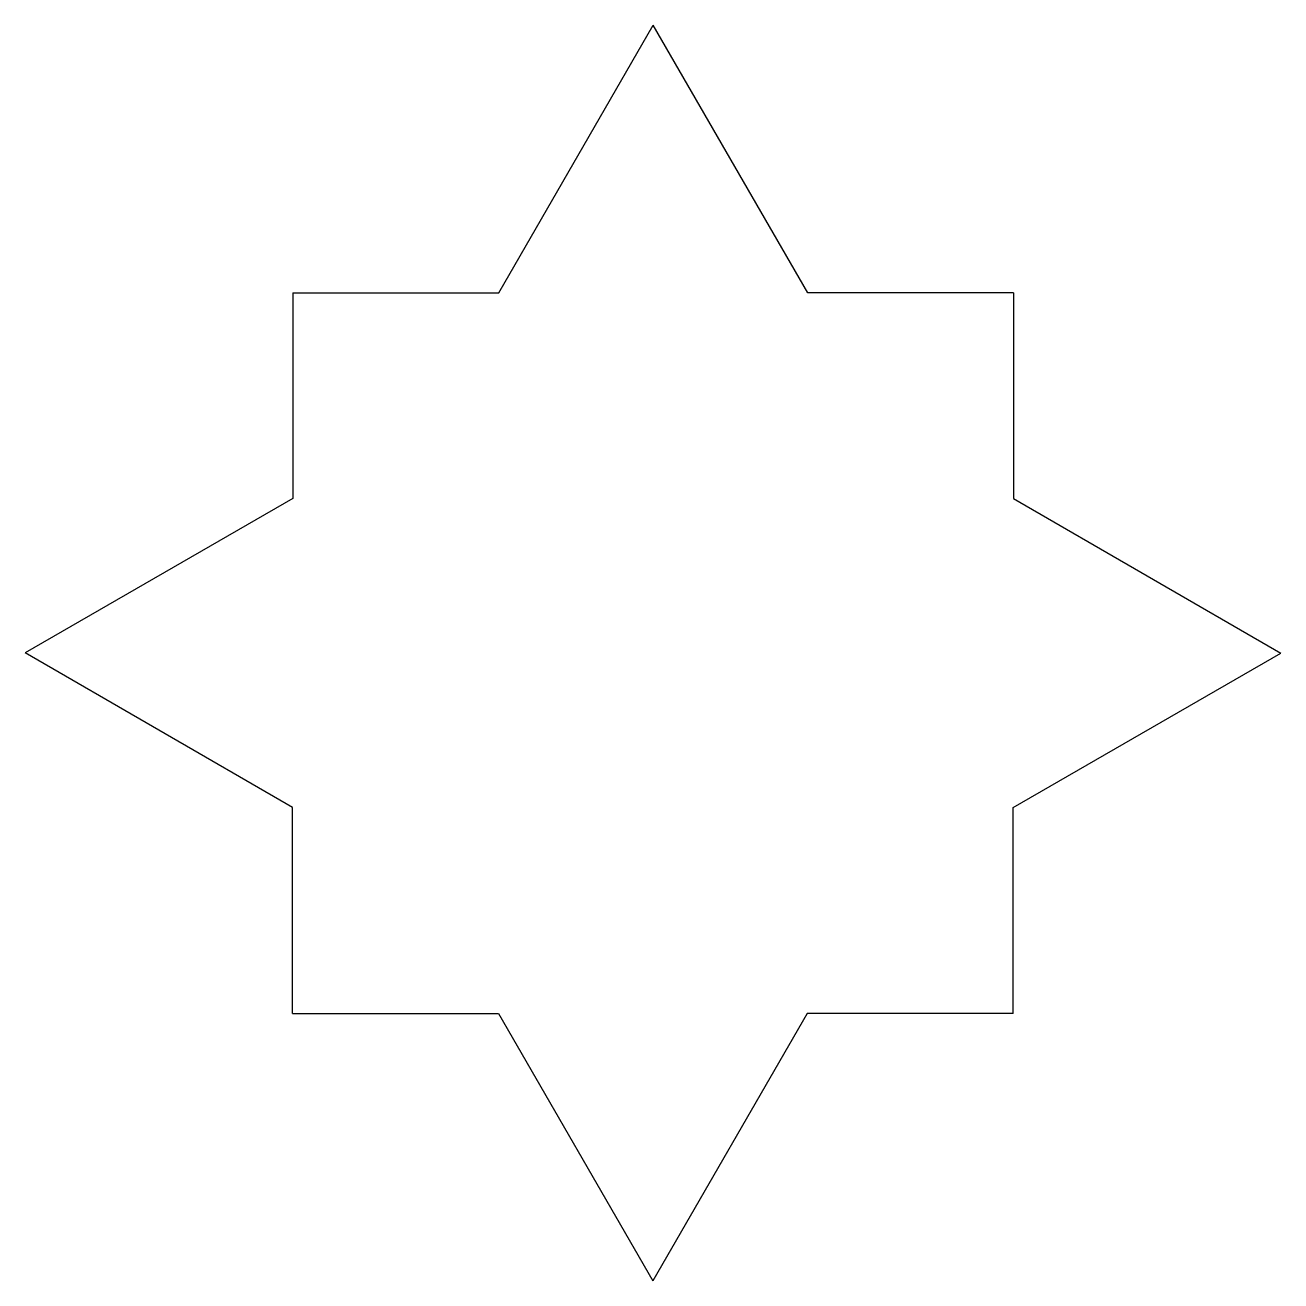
# Model space of a CAD drawing. Header units: inches. Extents: x 164 to 520, y 45 to 232.
# Drawn here: x 164.3 to 286.2, y 44.9 to 166.8 of the extents above; entities outside this region: 1.
import ezdxf

# ---------------------------------------------------------------- set-up
doc = ezdxf.new("R2010")
doc.units = ezdxf.units.IN
doc.header["$MEASUREMENT"] = 0

msp = doc.modelspace()

# ---------------------------------------------------------------- linework, layer by layer
for p, q in [((520.03, 211.67), (520.18, 231.67)), ((210.28, 140.83), (225.28, 166.82)), ((240.28, 140.83), (225.28, 166.82)), ((190.28, 140.83), (190.27, 120.83)), ((190.28, 140.83), (210.28, 140.83)), ((260.28, 140.83), (240.28, 140.83)), ((260.28, 140.83), (260.27, 120.83)), ((190.27, 120.83), (164.28, 105.85)), ((260.27, 120.83), (286.24, 105.82)), ((190.25, 90.83), (164.28, 105.85)), ((260.25, 90.83), (286.24, 105.82)), ((190.24, 70.83), (190.25, 90.83)), ((260.24, 70.83), (260.25, 90.83)), ((190.24, 70.83), (210.24, 70.83)), ((210.24, 70.83), (225.24, 44.85)), ((240.24, 70.83), (225.24, 44.85)), ((260.24, 70.83), (240.24, 70.83))]:
    msp.add_line(p, q)

doc.saveas('drawing.dxf')
